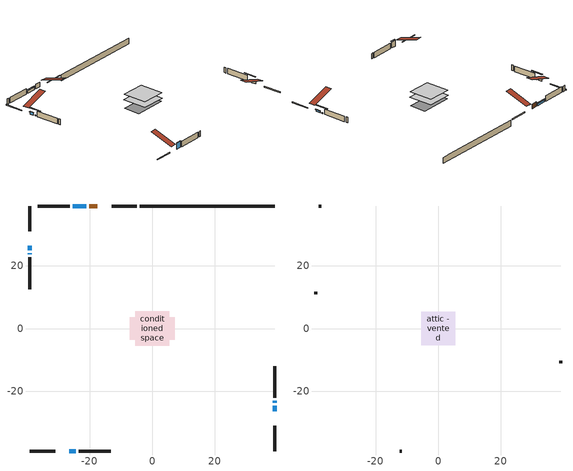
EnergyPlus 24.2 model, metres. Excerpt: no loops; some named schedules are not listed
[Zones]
conditioned space
 floor outside (Floor1 construction): -1.02,-1.02 -1.02,1.02 1.02,1.02 1.02,-1.02 z0.56
 floor adiabatic (AdiabaticFloorConstruction): -5.48,-5.48 -5.48,5.48 5.48,5.48 5.48,-5.48 z0.56
 floor foundation (Slab1 construction): -7.14,-3.65 -7.14,3.65 7.14,3.65 7.14,-3.65 z-2.13
 wall outside (RimJoist1 construction): -4.9,39.19 -13,39.19 / -39.19,-39.19 -31.09,-39.19 / -39.19,39.19 -39.19,31.09 / 39.19,-39.19 39.19,-31.09 z0.56:0.86
 wall outside (AdiabaticWallConstruction 1): -17.61,39.19 -20.17,39.19 z0.56:2.59
 wall outside (AdiabaticWallConstruction): 39.19,-26.48 39.19,-24.64 z0.56:1.37; -39.19,26.48 -39.19,24.98 z0.56:1.55; 39.19,-23.71 39.19,-23.16 / -39.19,24.05 -39.19,23.77 z0.56:0.93; -21.09,39.19 -25.42,39.19 z0.56:1.7; -26.48,-39.19 -24.46,-39.19 z0.56:3.23
 wall outside (Wall1 construction): -26.35,39.19 -36.56,39.19 / -23.53,-39.19 -13.32,-39.19 / -39.19,22.85 -39.19,12.63 / 39.19,-22.23 39.19,-12.02 z0.56:3
 wall foundation (FoundationWall1 construction): -3.97,39.19,-2.13 -3.97,39.19,0.56 34.87,39.19,0.56 34.87,39.19,0.49 39.19,39.19,0.49 39.19,39.19,-2.13
 window (WindowConstruction): 39.19,-26.48 39.19,-24.64 z0.56:1.37
 window (WindowConstruction 3): -39.19,26.48 -39.19,24.98 z0.56:1.55
 window (WindowConstruction 4): 39.19,-23.71 39.19,-23.16 z0.56:0.92
 window (WindowConstruction 5): -39.19,24.05 -39.19,23.78 z0.56:0.92
 window (WindowConstruction 1): -21.09,39.19 -25.42,39.19 z0.56:1.7
 window (WindowConstruction 2): -26.48,-39.19 -24.46,-39.19 z0.56:3.23
 door (Door): -17.61,39.19 -20.16,39.19 z0.56:2.59
 ceiling adiabatic (AdiabaticFloorConstruction): 5.48,-5.48 5.48,5.48 -5.48,5.48 -5.48,-5.48 z0.56
attic - vented
 floor to conditioned space (Floor2 construction Reversed): -5.36,-5.36 -5.36,5.36 5.36,5.36 5.36,-5.36 z3
 wall outside (Wall2 construction): -37.49,39.19 -38.26,39.19 / -12.39,-39.19 -11.62,-39.19 / -39.19,11.7 -39.19,10.94 / 39.19,-11.09 39.19,-10.32 z0.56:3
 roof outside (Roof1 construction): -16.68,39.19,3 -16.68,28.74,6.48 -13.92,28.74,6.48 -13.92,39.19,3; -27.41,-39.19,3 -27.41,-28.74,6.48 -30.17,-28.74,6.48 -30.17,-39.19,3; -39.19,27.41,3 -28.74,27.41,6.48 -28.74,30.17,6.48 -39.19,30.17,3; 39.19,-27.41,3 28.74,-27.41,6.48 28.74,-30.17,6.48 39.19,-30.17,3
shading: 39.19,-24.44 39.19,-26.68 39.6,-26.68 39.6,-24.44 z1.57; -39.19,24.78 -39.19,26.68 -39.6,26.68 -39.6,24.78 z1.75; 39.19,-20.52 39.19,-26.35 39.6,-26.35 39.6,-20.52 z3.56; -39.19,21.14 -39.19,26.69 -39.6,26.69 -39.6,21.14 z3.56; -25.62,39.19 -20.89,39.19 -20.89,39.6 -25.62,39.6 z1.9; -24.26,-39.19 -26.68,-39.19 -26.68,-39.6 -24.26,-39.6 z3.43
[Building]
Building 1: Terrain=Suburbs
[Site:Location]
Winnipeg Intl AP_MB: Latitude {deg}=49.91; Longitude {deg}=-97.24; Time Zone {hr}=-6; Elevation {m}=239; Keep Site Location Information=Yes
[Site:GroundTemperature:Shallow]
-2.46526, -5.11642, -5.32873, -4.07063, 0.979979, 6.00706, 10.3653, 13.1261, 13.3606, 11.1152, 6.8681, 1.99523
[Site:WaterMainsTemperature]
Calculation Method=Schedule; Temperature Schedule=mains temperature schedule
[Material] Roughness=Rough; Thermal Absorptance=0.9
Name | Thickness {m} | Conductivity {W/m-K} | Density {kg/m3} | Specific Heat {J/kg-K} | Solar Absorptance | Visible Absorptance
asphalt or fiberglass shingles | 0.00635 | 0.162714 | 1121.4 | 1465.45 | 0.84 | 0.84
ceiling loosefill ins | 0.254 | 0.0480833 | 16.02 | 1046.75 | 0.7 | 0.7
ceiling stud and cavity | 0.1397 | 0.152571 | 65.682 | 1177.47 | 0.7 | 0.7
concrete 4.0 in. | 0.1016 | 1.803125 | 2242.8 | 837.4 | 0.7 | 0.7
concrete 8.0 in. | 0.2032 | 1.803125 | 2242.8 | 837.4 | 0.7 | 0.7
door material | 0.04445 | 0.0451087 | 512.64 | 1214.23 | 0.7 | 0.7
exterior vertical ins | 0.0463172 | 0.029427 | 32.04 | 1214.23 | 0.7 | 0.7
floor covering | 0.0127 | 0.0433444 | 54.468 | 1339.84 | 0.6 | 0.6
floor rigid ins; wall rigid ins | 0.051816 | 0.029427 | 32.04 | 1214.23 | 0.7 | 0.7
floor rigid ins 1; wall rigid ins 1 | 0.512978 | 0.029427 | 32.04 | 1214.23 | 0.7 | 0.7
floor stud and cavity | 0.1397 | 0.0876467 | 92.3553 | 1139.71 | 0.7 | 0.7
floor stud and cavity 1 | 0.1397 | 1.75129 | 37.0049 | 1207.88 | 0.7 | 0.7
furniture material conditioned space 1 | 0.1524 | 0.115458 | 640.8 | 1214.23 | 0.6 | 0.6
gypsum board | 0.0127 | 0.160291 | 801 | 837.4 | 0.6 | 0.6
gypsum board 1 | 0.0127 | 0.160291 | 801 | 837.4 | 0.7 | 0.7
osb sheathing 0.5 in. | 0.0127 | 0.115458 | 512.64 | 1214.23 | 0.7 | 0.7
osb sheathing 0.75 in. | 0.01905 | 0.115458 | 512.64 | 1214.23 | 0.7 | 0.7
osb sheathing 2.0 in. | 0.0508 | 0.115458 | 512.64 | 1214.23 | 0.7 | 0.7
rim joist stud and cavity | 0.0508 | 0.0290657 | 125.044 | 1163.47 | 0.6 | 0.6
wall stud and cavity | 0.1397 | 0.215597 | 139.0536 | 1170.24 | 0.7 | 0.7
wall stud and cavity 1 | 0.0889 | 6.1454 | 50.32683 | 1063.81 | 0.6 | 0.6
wall stud and cavity 2 | 0.0889 | 0.380278 | 52.3479 | 1209.89 | 0.7 | 0.7
wall stud and cavity 3 | 0.0889 | 0.391764 | 83.0341 | 1211.67 | 0.7 | 0.7
wood siding | 0.0254 | 0.102417 | 544.68 | 1172.36 | 0.4 | 0.4
wood siding 1 | 0.00254 | 0.102417 | 544.68 | 1172.36 | 0.4 | 0.4
wood siding 2; wood siding 3; wood siding 4 | 0.0254 | 0.102417 | 544.68 | 1172.36 | 0.7 | 0.7
[WindowMaterial:SimpleGlazingSystem]
Name | U-Factor {W/m2-K} | Solar Heat Gain Coefficient
WindowMaterial | 2.37 | 0.54
WindowMaterial 1 | 2.26609 | 0.58
WindowMaterial 2 | 2.09972 | 0.64
WindowMaterial 3 | 2.30584 | 0.56
WindowMaterial 4 | 3.250655 | 0.43
[Construction]
AdiabaticFloorConstruction: floor stud and cavity 1, floor rigid ins 1, osb sheathing 0.75 in., floor covering
AdiabaticWallConstruction: wood siding 3, wall rigid ins 1, wall stud and cavity 2, gypsum board
AdiabaticWallConstruction 1: wood siding 4, wall rigid ins 1, wall stud and cavity 2, gypsum board
Door: door material
Floor1 construction: floor stud and cavity, floor rigid ins, osb sheathing 0.75 in., floor covering
Floor2 construction Reversed: gypsum board, ceiling stud and cavity, ceiling loosefill ins
FoundationWall1 construction: concrete 8.0 in., gypsum board 1
furniture construction conditioned space 1: furniture material conditioned space 1
PartitionWallConstruction: gypsum board, wall stud and cavity 3, gypsum board
RimJoist1 construction: wood siding 2, osb sheathing 2.0 in., rim joist stud and cavity
Roof1 construction: asphalt or fiberglass shingles
Slab1 construction: concrete 4.0 in.
Wall1 construction: wood siding, wall rigid ins, osb sheathing 0.5 in., wall stud and cavity, gypsum board
Wall2 construction: wood siding 1, wall stud and cavity 1
WindowConstruction: WindowMaterial
WindowConstruction 1: WindowMaterial 1
WindowConstruction 2: WindowMaterial 2
WindowConstruction 3: WindowMaterial 3
WindowConstruction 4; WindowConstruction 5: WindowMaterial 4
[Zone] Multiplier=1; Part of Total Floor Area=Yes
Name | Volume {m3}
attic - vented | 65.0228
conditioned space | 561.1
[Space]
Name | Zone | Volume {m3}
attic - vented 1 | attic - vented | 65.0228
conditioned space 1 | conditioned space | 561.1
[ZoneInfiltration:EffectiveLeakageArea]
infil attic - vented 1: Zone or Space=attic - vented 1; Schedule=Always On Discrete; Effective Air Leakage Area {cm2}=3834.33; Stack Coefficient=0.000411703; Wind Coefficient=1.37092e-05
[ZoneMixing]
whole house fan mix: Zone or Space=attic - vented; Schedule=Always On Continuous; Design Flow Rate Calculation Method=Flow/Zone; Design Flow Rate {m3/s}=0; Source Zone or Space=conditioned space
[SurfaceProperty:ExposedFoundationPerimeter]
Slab1: Exposed Perimeter Calculation Method=TotalExposedPerimeter; Total Exposed Perimeter {m}=43.161
[InternalMass] Zone or ZoneList=conditioned space; Space or SpaceList=conditioned space 1
Name | Construction | Surface Area {m2}
furniture mass conditioned space 1 | furniture construction conditioned space 1 | 91.4399
partition wall mass | PartitionWallConstruction | 228.6
[Lights]
interior lighting: Zone or ZoneList or Space or SpaceList=conditioned space 1; Schedule=interior lighting schedule; Design Level Calculation Method=LightingLevel; Lighting Level {W}=343.2; Return Air Fraction=0; Fraction Radiant=0.6; Fraction Visible=0.2; Fraction Replaceable=1
[People]
occupants: Zone or ZoneList or Space or SpaceList=conditioned space 1; Number of People Schedule=occupants schedule; Number of People Calculation Method=People; Number of People=3; Fraction Radiant=0.314171; Sensible Heat Fraction=0.56303; Activity Level Schedule=occupants activity schedule; Carbon Dioxide Generation Rate {m3/s-W}=0; Enable ASHRAE 55 Comfort Warnings=No; Mean Radiant Temperature Calculation Type=EnclosureAveraged
[ElectricEquipment] Zone or ZoneList or Space or SpaceList=conditioned space 1; Design Level Calculation Method=EquipmentLevel
Name | Schedule | Design Level {W} | Fraction Latent | Fraction Radiant | Fraction Lost
clothes dryer | clothes dryer schedule | 140.772 | 0.015 | 0.081 | 0.85
clothes washer | clothes washer schedule | 32.1985 | 0.03 | 0.162 | 0.7
cooking range | cooking range schedule | 215.147 | 0.08 | 0.432 | 0.2
dishwasher | dishwasher schedule | 66.8632 | 0.3 | 0.18 | 0.4
fridge | fridge schedule | 72.9452 | 0 | 0.6 | 0
mech vent house fan | mech vent house fan schedule | 0 | 0 | 0 | 1
mech vent house fan cfis | mech vent house fan cfis schedule | 0 | 0 | 0 | 0
misc plug loads | misc plug loads schedule | 494.7 | 0.045 | 0.513 | 0.1
whole house fan | Always On Discrete | 0 | 0 | 0 | 1
[OtherEquipment] Zone or ZoneList or Space or SpaceList=conditioned space 1; Design Level Calculation Method=EquipmentLevel
Name | Fuel Type | Schedule | Design Level {W} | Fraction Latent | Fraction Radiant | Fraction Lost
clothes dryer 1 | Electricity | clothes dryer schedule | 0 | 0.015 | 0.081 | 0.85
cooking range 1 | Electricity | cooking range schedule | 0 | 0.08 | 0.432 | 0.2
general water use latent | None | general water use schedule | 62.594 | 1 | 0 | 0
general water use sensible | None | general water use schedule | -61.6891 | 0 | 0.6 | 0
mech vent house fan latent load | None | Always On Discrete | 0 | 1 | 0 | 0
mech vent house fan sensible load | None | Always On Discrete | 0 | 0 | 0 | 0
water heater energy adjustment1 | NaturalGas | Always On Discrete | 0.01 | 0 | 0 | 1
[ZoneInfiltration:DesignFlowRate] Zone or ZoneList or Space or SpaceList=conditioned space 1; Schedule=Always On Discrete; Design Flow Rate Calculation Method=Flow/Zone; Design Flow Rate {m3/s}=0
infil flow; natural vent flow; whole house fan flow
[AvailabilityManager:Scheduled]
central ac and furnace airloop Availability Manager: Schedule=Always On Discrete
[Foundation:Kiva]
Foundation Kiva 1: Initial Indoor Air Temperature {C}=21; Wall Height Above Grade {m}=0.560009; Wall Depth Below Slab {m}=0.2032; Custom Block Material Name 1=exterior vertical ins; Custom Block Depth 1 {m}=2.69001; Custom Block X Position 1 {m}=0.2159; Custom Block Z Position 1 {m}=0
[Foundation:Kiva:Settings]
Soil Conductivity {W/m-K}=0.849921; Soil Density {kg/m3}=1842.3; Soil Specific Heat {J/kg-K}=418.7; Ground Solar Absorptivity=0.9; Ground Thermal Absorptivity=0.9; Ground Surface Roughness {m}=0.03; Far-Field Width {m}=40; Deep-Ground Boundary Condition=ZeroFlux; Deep-Ground Depth {m}=40; Minimum Cell Dimension {m}=0.2; Maximum Cell Growth Coefficient=3; Simulation Timestep=Timestep
[Exterior:Lights]
exterior lighting: Schedule=exterior lighting schedule; Design Level {W}=75.6
[EnergyManagementSystem:GlobalVariable]
central_ac_and_furnace_airloop_Fan_RTF
infil_program_Qfan
infil_program_Qinf
natural_vent_program_Qnv
natural_vent_program_Qwhf
[EnergyManagementSystem:Sensor]
Name | Output:Variable or Output:Meter Index Key | Output:Variable or Output:Meter
airflow_gain | infil flow | Infiltration Sensible Heat Gain Energy
airflow_gain_1 | natural vent flow | Infiltration Sensible Heat Gain Energy
airflow_gain_2 | whole house fan flow | Infiltration Sensible Heat Gain Energy
airflow_loss | infil flow | Infiltration Sensible Heat Loss Energy
airflow_loss_1 | natural vent flow | Infiltration Sensible Heat Loss Energy
airflow_loss_2 | whole house fan flow | Infiltration Sensible Heat Loss Energy
clg_load_cond |  | Cooling:EnergyTransfer:Zone:CONDITIONED SPACE
clg_sp_s; clg_sp_s_1 | cooling setpoint | Schedule Value
clothes_dryer_exhaust_0_sch_s | clothes dryer exhaust 0 schedule | Schedule Value
cool_season | cooling season schedule | Schedule Value
htg_load_cond |  | Heating:EnergyTransfer:Zone:CONDITIONED SPACE
htg_sp_s; htg_sp_s_1 | heating setpoint | Schedule Value
ig_ee_conv | clothes dryer | Electric Equipment Convective Heating Energy
ig_ee_conv_2 | cooking range | Electric Equipment Convective Heating Energy
ig_ee_conv_4 | fridge | Electric Equipment Convective Heating Energy
ig_ee_conv_5 | misc plug loads | Electric Equipment Convective Heating Energy
ig_ee_conv_6 | whole house fan | Electric Equipment Convective Heating Energy
ig_ee_rad | clothes dryer | Electric Equipment Radiant Heating Energy
ig_ee_rad_2 | cooking range | Electric Equipment Radiant Heating Energy
ig_ee_rad_4 | fridge | Electric Equipment Radiant Heating Energy
ig_ee_rad_5 | misc plug loads | Electric Equipment Radiant Heating Energy
ig_ee_rad_6 | whole house fan | Electric Equipment Radiant Heating Energy
ig_lgt_conv | interior lighting | Lights Convective Heating Energy
ig_lgt_rad | interior lighting | Lights Radiant Heating Energy
ig_lgt_vis | interior lighting | Lights Visible Radiation Heating Energy
ig_oe_conv | clothes dryer 1 | Other Equipment Convective Heating Energy
ig_oe_conv_1 | cooking range 1 | Other Equipment Convective Heating Energy
ig_oe_conv_2 | general water use latent | Other Equipment Convective Heating Energy
ig_oe_conv_3 | general water use sensible | Other Equipment Convective Heating Energy
ig_oe_conv_4 | water heater energy adjustment1 | Other Equipment Convective Heating Energy
ig_oe_rad | clothes dryer 1 | Other Equipment Radiant Heating Energy
ig_oe_rad_1 | cooking range 1 | Other Equipment Radiant Heating Energy
ig_oe_rad_2 | general water use latent | Other Equipment Radiant Heating Energy
ig_oe_rad_3 | general water use sensible | Other Equipment Radiant Heating Energy
ig_oe_rad_4 | water heater energy adjustment1 | Other Equipment Radiant Heating Energy
ig_ppl_conv | occupants | People Convective Heating Energy
ig_ppl_rad | occupants | People Radiant Heating Energy
im_conv | furniture mass conditioned space 1 | Surface Inside Face Convection Heat Gain Energy
im_conv_1 | partition wall mass | Surface Inside Face Convection Heat Gain Energy
im_ig | furniture mass conditioned space 1 | Surface Inside Face Internal Gains Radiation Heat Gain Energy
im_ig_1 | partition wall mass | Surface Inside Face Internal Gains Radiation Heat Gain Energy
im_lgt | furniture mass conditioned space 1 | Surface Inside Face Lights Radiation Heat Gain Energy
im_lgt_1 | partition wall mass | Surface Inside Face Lights Radiation Heat Gain Energy
im_sol | furniture mass conditioned space 1 | Surface Inside Face Solar Radiation Heat Gain Energy
im_sol_1 | partition wall mass | Surface Inside Face Solar Radiation Heat Gain Energy
im_surf | furniture mass conditioned space 1 | Surface Inside Face Net Surface Thermal Radiation Heat Gain Energy
im_surf_1 | partition wall mass | Surface Inside Face Net Surface Thermal Radiation Heat Gain Energy
mv_conv | mech vent house fan | Electric Equipment Convective Heating Energy
mv_conv_1 | mech vent house fan cfis | Electric Equipment Convective Heating Energy
mv_conv_2 | mech vent house fan latent load | Other Equipment Convective Heating Energy
mv_conv_3 | mech vent house fan sensible load | Other Equipment Convective Heating Energy
mv_rad | mech vent house fan | Electric Equipment Radiant Heating Energy
mv_rad_1 | mech vent house fan cfis | Electric Equipment Radiant Heating Energy
mv_rad_2 | mech vent house fan latent load | Other Equipment Radiant Heating Energy
mv_rad_3 | mech vent house fan sensible load | Other Equipment Radiant Heating Energy
natural_vent_s | natural vent schedule | Schedule Value
out_pb_s |  | Site Outdoor Air Barometric Pressure
out_wt_s |  | Site Outdoor Air Humidity Ratio
site_vw_s |  | Site Wind Speed
ss_back_out | Window1 | Surface Window Shortwave from Zone Back Out Window Heat Transfer Rate
ss_back_out_1 | Window10 | Surface Window Shortwave from Zone Back Out Window Heat Transfer Rate
ss_back_out_2 | Window12 | Surface Window Shortwave from Zone Back Out Window Heat Transfer Rate
ss_back_out_3 | Window14 | Surface Window Shortwave from Zone Back Out Window Heat Transfer Rate
ss_back_out_4 | Window4 | Surface Window Shortwave from Zone Back Out Window Heat Transfer Rate
ss_back_out_5 | Window9 | Surface Window Shortwave from Zone Back Out Window Heat Transfer Rate
ss_conv | Door1 | Surface Inside Face Convection Heat Gain Energy
ss_conv_1 | Window1 | Surface Inside Face Convection Heat Gain Energy
ss_conv_2 | Window10 | Surface Inside Face Convection Heat Gain Energy
ss_conv_3 | Window12 | Surface Inside Face Convection Heat Gain Energy
ss_conv_4 | Window14 | Surface Inside Face Convection Heat Gain Energy
ss_conv_5 | Window4 | Surface Inside Face Convection Heat Gain Energy
ss_conv_6 | Window9 | Surface Inside Face Convection Heat Gain Energy
ss_ig | Door1 | Surface Inside Face Internal Gains Radiation Heat Gain Energy
ss_ig_1 | Window1 | Surface Inside Face Internal Gains Radiation Heat Gain Energy
ss_ig_2 | Window10 | Surface Inside Face Internal Gains Radiation Heat Gain Energy
ss_ig_3 | Window12 | Surface Inside Face Internal Gains Radiation Heat Gain Energy
ss_ig_4 | Window14 | Surface Inside Face Internal Gains Radiation Heat Gain Energy
ss_ig_5 | Window4 | Surface Inside Face Internal Gains Radiation Heat Gain Energy
ss_ig_6 | Window9 | Surface Inside Face Internal Gains Radiation Heat Gain Energy
ss_lgt | Door1 | Surface Inside Face Lights Radiation Heat Gain Energy
ss_sol | Door1 | Surface Inside Face Solar Radiation Heat Gain Energy
ss_surf | Door1 | Surface Inside Face Net Surface Thermal Radiation Heat Gain Energy
ss_surf_1 | Window1 | Surface Inside Face Net Surface Thermal Radiation Heat Gain Energy
ss_surf_2 | Window10 | Surface Inside Face Net Surface Thermal Radiation Heat Gain Energy
ss_surf_3 | Window12 | Surface Inside Face Net Surface Thermal Radiation Heat Gain Energy
ss_surf_4 | Window14 | Surface Inside Face Net Surface Thermal Radiation Heat Gain Energy
ss_surf_5 | Window4 | Surface Inside Face Net Surface Thermal Radiation Heat Gain Energy
ss_surf_6 | Window9 | Surface Inside Face Net Surface Thermal Radiation Heat Gain Energy
ss_trans_in | Window1 | Surface Window Transmitted Solar Radiation Rate
ss_trans_in_1 | Window10 | Surface Window Transmitted Solar Radiation Rate
ss_trans_in_2 | Window12 | Surface Window Transmitted Solar Radiation Rate
ss_trans_in_3 | Window14 | Surface Window Transmitted Solar Radiation Rate
ss_trans_in_4 | Window4 | Surface Window Transmitted Solar Radiation Rate
ss_trans_in_5 | Window9 | Surface Window Transmitted Solar Radiation Rate
ss_trans_out | Window1 | Surface Inside Face Initial Transmitted Diffuse Transmitted Out Window Solar Radiation Rate
ss_trans_out_1 | Window10 | Surface Inside Face Initial Transmitted Diffuse Transmitted Out Window Solar Radiation Rate
ss_trans_out_2 | Window12 | Surface Inside Face Initial Transmitted Diffuse Transmitted Out Window Solar Radiation Rate
ss_trans_out_3 | Window14 | Surface Inside Face Initial Transmitted Diffuse Transmitted Out Window Solar Radiation Rate
ss_trans_out_4 | Window4 | Surface Inside Face Initial Transmitted Diffuse Transmitted Out Window Solar Radiation Rate
ss_trans_out_5 | Window9 | Surface Inside Face Initial Transmitted Diffuse Transmitted Out Window Solar Radiation Rate
s_conv | Floor1 | Surface Inside Face Convection Heat Gain Energy
s_conv_1 | Floor2 | Surface Inside Face Convection Heat Gain Energy
s_conv_10 | Wall1:0 | Surface Inside Face Convection Heat Gain Energy
s_conv_11 | Wall1:180 | Surface Inside Face Convection Heat Gain Energy
s_conv_12 | Wall1:270 | Surface Inside Face Convection Heat Gain Energy
s_conv_13 | Wall1:90 | Surface Inside Face Convection Heat Gain Energy
s_conv_2 | FoundationWall1 | Surface Inside Face Convection Heat Gain Energy
s_conv_3 | inferred conditioned ceiling | Surface Inside Face Convection Heat Gain Energy
s_conv_4 | inferred conditioned floor | Surface Inside Face Convection Heat Gain Energy
s_conv_5 | RimJoist1:0 | Surface Inside Face Convection Heat Gain Energy
s_conv_6 | RimJoist1:180 | Surface Inside Face Convection Heat Gain Energy
s_conv_7 | RimJoist1:270 | Surface Inside Face Convection Heat Gain Energy
s_conv_8 | RimJoist1:90 | Surface Inside Face Convection Heat Gain Energy
s_conv_9 | Slab1 | Surface Inside Face Convection Heat Gain Energy
s_ig | Floor1 | Surface Inside Face Internal Gains Radiation Heat Gain Energy
s_ig_1 | Floor2 | Surface Inside Face Internal Gains Radiation Heat Gain Energy
s_ig_10 | Wall1:0 | Surface Inside Face Internal Gains Radiation Heat Gain Energy
s_ig_11 | Wall1:180 | Surface Inside Face Internal Gains Radiation Heat Gain Energy
s_ig_12 | Wall1:270 | Surface Inside Face Internal Gains Radiation Heat Gain Energy
s_ig_13 | Wall1:90 | Surface Inside Face Internal Gains Radiation Heat Gain Energy
s_ig_2 | FoundationWall1 | Surface Inside Face Internal Gains Radiation Heat Gain Energy
s_ig_3 | inferred conditioned ceiling | Surface Inside Face Internal Gains Radiation Heat Gain Energy
s_ig_4 | inferred conditioned floor | Surface Inside Face Internal Gains Radiation Heat Gain Energy
s_ig_5 | RimJoist1:0 | Surface Inside Face Internal Gains Radiation Heat Gain Energy
s_ig_6 | RimJoist1:180 | Surface Inside Face Internal Gains Radiation Heat Gain Energy
s_ig_7 | RimJoist1:270 | Surface Inside Face Internal Gains Radiation Heat Gain Energy
s_ig_8 | RimJoist1:90 | Surface Inside Face Internal Gains Radiation Heat Gain Energy
s_ig_9 | Slab1 | Surface Inside Face Internal Gains Radiation Heat Gain Energy
s_lgt | Floor1 | Surface Inside Face Lights Radiation Heat Gain Energy
s_lgt_1 | Floor2 | Surface Inside Face Lights Radiation Heat Gain Energy
s_lgt_10 | Wall1:0 | Surface Inside Face Lights Radiation Heat Gain Energy
s_lgt_11 | Wall1:180 | Surface Inside Face Lights Radiation Heat Gain Energy
s_lgt_12 | Wall1:270 | Surface Inside Face Lights Radiation Heat Gain Energy
s_lgt_13 | Wall1:90 | Surface Inside Face Lights Radiation Heat Gain Energy
s_lgt_2 | FoundationWall1 | Surface Inside Face Lights Radiation Heat Gain Energy
s_lgt_3 | inferred conditioned ceiling | Surface Inside Face Lights Radiation Heat Gain Energy
s_lgt_4 | inferred conditioned floor | Surface Inside Face Lights Radiation Heat Gain Energy
s_lgt_5 | RimJoist1:0 | Surface Inside Face Lights Radiation Heat Gain Energy
s_lgt_6 | RimJoist1:180 | Surface Inside Face Lights Radiation Heat Gain Energy
s_lgt_7 | RimJoist1:270 | Surface Inside Face Lights Radiation Heat Gain Energy
s_lgt_8 | RimJoist1:90 | Surface Inside Face Lights Radiation Heat Gain Energy
s_lgt_9 | Slab1 | Surface Inside Face Lights Radiation Heat Gain Energy
s_sol | Floor1 | Surface Inside Face Solar Radiation Heat Gain Energy
s_sol_1 | Floor2 | Surface Inside Face Solar Radiation Heat Gain Energy
s_sol_10 | Wall1:0 | Surface Inside Face Solar Radiation Heat Gain Energy
s_sol_11 | Wall1:180 | Surface Inside Face Solar Radiation Heat Gain Energy
s_sol_12 | Wall1:270 | Surface Inside Face Solar Radiation Heat Gain Energy
s_sol_13 | Wall1:90 | Surface Inside Face Solar Radiation Heat Gain Energy
s_sol_2 | FoundationWall1 | Surface Inside Face Solar Radiation Heat Gain Energy
s_sol_3 | inferred conditioned ceiling | Surface Inside Face Solar Radiation Heat Gain Energy
s_sol_4 | inferred conditioned floor | Surface Inside Face Solar Radiation Heat Gain Energy
s_sol_5 | RimJoist1:0 | Surface Inside Face Solar Radiation Heat Gain Energy
s_sol_6 | RimJoist1:180 | Surface Inside Face Solar Radiation Heat Gain Energy
s_sol_7 | RimJoist1:270 | Surface Inside Face Solar Radiation Heat Gain Energy
s_sol_8 | RimJoist1:90 | Surface Inside Face Solar Radiation Heat Gain Energy
s_sol_9 | Slab1 | Surface Inside Face Solar Radiation Heat Gain Energy
s_surf | Floor1 | Surface Inside Face Net Surface Thermal Radiation Heat Gain Energy
s_surf_1 | Floor2 | Surface Inside Face Net Surface Thermal Radiation Heat Gain Energy
s_surf_10 | Wall1:0 | Surface Inside Face Net Surface Thermal Radiation Heat Gain Energy
s_surf_11 | Wall1:180 | Surface Inside Face Net Surface Thermal Radiation Heat Gain Energy
s_surf_12 | Wall1:270 | Surface Inside Face Net Surface Thermal Radiation Heat Gain Energy
s_surf_13 | Wall1:90 | Surface Inside Face Net Surface Thermal Radiation Heat Gain Energy
s_surf_2 | FoundationWall1 | Surface Inside Face Net Surface Thermal Radiation Heat Gain Energy
s_surf_3 | inferred conditioned ceiling | Surface Inside Face Net Surface Thermal Radiation Heat Gain Energy
s_surf_4 | inferred conditioned floor | Surface Inside Face Net Surface Thermal Radiation Heat Gain Energy
s_surf_5 | RimJoist1:0 | Surface Inside Face Net Surface Thermal Radiation Heat Gain Energy
s_surf_6 | RimJoist1:180 | Surface Inside Face Net Surface Thermal Radiation Heat Gain Energy
s_surf_7 | RimJoist1:270 | Surface Inside Face Net Surface Thermal Radiation Heat Gain Energy
s_surf_8 | RimJoist1:90 | Surface Inside Face Net Surface Thermal Radiation Heat Gain Energy
s_surf_9 | Slab1 | Surface Inside Face Net Surface Thermal Radiation Heat Gain Energy
[EnergyManagementSystem:Actuator]
Name | Actuated Component Unique | Actuated Component Type | Actuated Component Control Type
fridge_schedule_act | fridge schedule | Schedule:Constant | Schedule Value
infil_flow_act | infil flow | Zone Infiltration | Air Exchange Flow Rate
mech_vent_house_fan_cfis_act | mech vent house fan cfis | ElectricEquipment | Electricity Rate
mech_vent_house_fan_latent_load_act | mech vent house fan latent load | OtherEquipment | Power Level
mech_vent_house_fan_sensible_load_act | mech vent house fan sensible load | OtherEquipment | Power Level
natural_vent_flow_act | natural vent flow | Zone Infiltration | Air Exchange Flow Rate
water_heater_ec_adj_act | water heater energy adjustment1 | OtherEquipment | Power Level
whole_house_fan_act | whole house fan | ElectricEquipment | Electricity Rate
